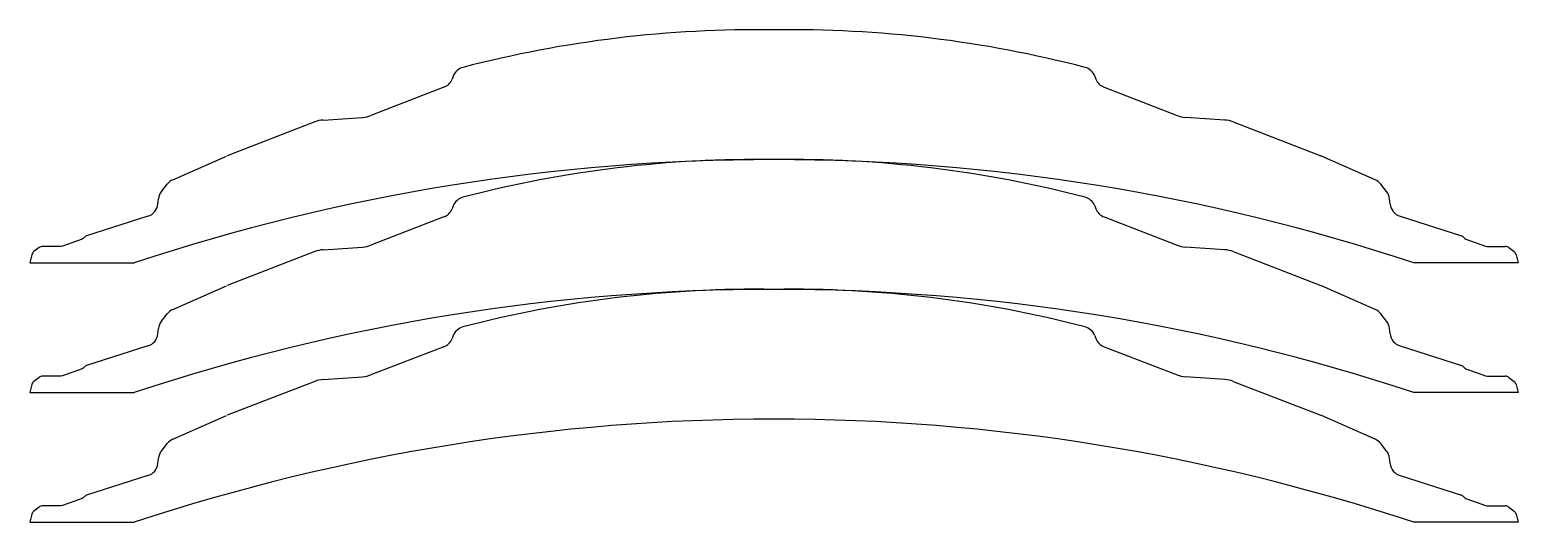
# Model space of a CAD drawing. Header units: millimetres. Extents: x 0 to 519, y 0 to 172.
import ezdxf

# ---------------------------------------------------------------- set-up
doc = ezdxf.new("R2010")
doc.units = ezdxf.units.MM
for name, color, linetype in [('deel 1', 1, 'Continuous'), ('deel 2', 3, 'Continuous'), ('deel 3', 5, 'Continuous')]:
    doc.layers.add(name, color=color, linetype=linetype)

msp = doc.modelspace()

# ---------------------------------------------------------------- linework, layer by layer
at = {"layer": 'deel 1'}
for p, q in [((147.76, 65.16), (147.36, 64.12)), ((371.62, 65.16), (372.02, 64.12)), ((144.51, 61.27), (119.06, 51.41)), ((374.87, 61.27), (400.32, 51.41)), ((99.45, 49.18), (68.85, 37.32)), ((102.39, 49.83), (116.13, 50.76)), ((416.99, 49.83), (403.26, 50.76)), ((419.93, 49.18), (450.53, 37.32)), ((49.89, 28.98), (68.64, 37.23)), ((469.49, 28.98), (450.74, 37.23)), ((45.92, 24.86), (47.97, 27.48)), ((473.46, 24.86), (471.41, 27.48)), ((44.68, 20.46), (44.9, 22.35)), ((474.7, 20.46), (474.48, 22.35)), ((41.24, 16.26), (19.83, 9.42)), ((478.14, 16.26), (499.55, 9.42)), ((3.29, 5.29), (1.47, 3.89)), ((10.6, 5.7), (4.51, 5.7)), ((10.89, 5.7), (10.6, 5.7)), ((11.4, 5.79), (10.89, 5.7)), ((18.25, 8.24), (11.4, 5.79)), ((18.68, 8.52), (18.25, 8.24)), ((18.87, 8.76), (18.68, 8.52)), ((500.51, 8.76), (500.7, 8.52)), ((500.7, 8.52), (501.13, 8.24)), ((501.13, 8.24), (507.98, 5.79)), ((507.98, 5.79), (508.49, 5.7)), ((508.49, 5.7), (508.78, 5.7)), ((508.78, 5.7), (514.87, 5.7)), ((516.09, 5.29), (517.91, 3.89)), ((0.76, 2.82), (0, 0)), ((0, 0), (36.48, 0)), ((519.38, 0), (482.9, 0)), ((518.62, 2.82), (519.38, 0))]:
    msp.add_line(p, q, dxfattribs=at)
for centre, radius, start, end in [((253.47, -323.28), 404.61, 89.1189, 104.6465), ((265.91, -323.28), 404.61, 75.3535, 90.8811), ((152.42, 63.35), 5, 104.6465, 158.7672), ((366.96, 63.35), 5, 21.2328, 75.3535), ((142.7, 65.93), 5, 291.1765, 338.7672), ((376.68, 65.93), 5, 201.2328, 248.8235), ((103.06, 39.85), 10, 93.8741, 111.1765), ((115.45, 60.74), 10, 273.8741, 291.1765), ((403.93, 60.74), 10, 248.8235, 266.1259), ((416.32, 39.85), 10, 68.8235, 86.1259), ((448.73, 32.66), 5, 66.2242, 68.8235), ((259.69, -673.96), 709.96, 90, 108.32417), ((259.69, -673.96), 709.96, 71.67583, 90), ((51.91, 24.4), 5, 113.7758, 142.0257), ((467.47, 24.4), 5, 37.9743, 66.2242), ((49.87, 21.78), 5, 142.0257, 173.5446), ((469.51, 21.78), 5, 6.4554, 37.9743), ((39.72, 21.02), 5, 287.7258, 353.5446), ((479.66, 21.02), 5, 186.4554, 252.2742), ((4.51, 3.7), 2, 90, 127.5057), ((20.44, 7.51), 2, 107.7258, 141.4812), ((498.94, 7.51), 2, 38.5188, 72.2742), ((514.87, 3.7), 2, 52.4943, 90), ((2.69, 2.3), 2, 127.5057, 165), ((516.69, 2.3), 2, 15, 52.4943)]:
    msp.add_arc(centre, radius, start, end, dxfattribs=at)
at = {"layer": 'deel 2'}
for p, q in [((147.76, 110.44), (147.36, 109.41)), ((371.62, 110.44), (372.02, 109.41)), ((144.51, 106.56), (119.06, 96.7)), ((374.87, 106.56), (400.32, 96.7)), ((99.45, 94.46), (68.85, 82.61)), ((102.39, 95.12), (116.13, 96.05)), ((416.99, 95.12), (403.26, 96.05)), ((419.93, 94.46), (450.53, 82.61)), ((49.89, 74.26), (68.64, 82.52)), ((469.49, 74.26), (450.74, 82.52)), ((45.92, 70.14), (47.97, 72.76)), ((473.46, 70.14), (471.41, 72.76)), ((44.68, 65.74), (44.9, 67.63)), ((474.7, 65.74), (474.48, 67.63)), ((41.24, 61.54), (19.83, 54.7)), ((478.14, 61.54), (499.55, 54.7)), ((18.25, 53.52), (11.4, 51.07)), ((18.68, 53.8), (18.25, 53.52)), ((18.87, 54.04), (18.68, 53.8)), ((500.51, 54.04), (500.7, 53.8)), ((500.7, 53.8), (501.13, 53.52)), ((501.13, 53.52), (507.98, 51.07)), ((0.76, 48.11), (0, 45.29)), ((3.29, 50.57), (1.47, 49.17)), ((10.6, 50.99), (4.51, 50.99)), ((10.89, 50.99), (10.6, 50.99)), ((11.4, 51.07), (10.89, 50.99)), ((507.98, 51.07), (508.49, 50.99)), ((508.49, 50.99), (508.78, 50.99)), ((508.78, 50.99), (514.87, 50.99)), ((516.09, 50.57), (517.91, 49.17)), ((518.62, 48.11), (519.38, 45.29)), ((0, 45.29), (36.48, 45.29)), ((519.38, 45.29), (482.9, 45.29))]:
    msp.add_line(p, q, dxfattribs=at)
for centre, radius, start, end in [((253.47, -277.99), 404.61, 89.1189, 104.6465), ((265.91, -277.99), 404.61, 75.3535, 90.8811), ((142.7, 111.22), 5, 291.1765, 338.7672), ((152.42, 108.63), 5, 104.6465, 158.7672), ((366.96, 108.63), 5, 21.2328, 75.3535), ((376.68, 111.22), 5, 201.2328, 248.8235), ((103.06, 85.14), 10, 93.8741, 111.1765), ((115.45, 106.02), 10, 273.8741, 291.1765), ((403.93, 106.02), 10, 248.8235, 266.1259), ((416.32, 85.14), 10, 68.8235, 86.1259), ((259.69, -628.67), 709.96, 90, 108.32417), ((259.69, -628.67), 709.96, 71.67583, 90), ((448.73, 77.94), 5, 66.2242, 68.8235), ((51.91, 69.69), 5, 113.7758, 142.0257), ((467.47, 69.69), 5, 37.9743, 66.2242), ((49.87, 67.07), 5, 142.0257, 173.5446), ((469.51, 67.07), 5, 6.4554, 37.9743), ((39.72, 66.31), 5, 287.7258, 353.5446), ((479.66, 66.31), 5, 186.4554, 252.2742), ((20.44, 52.8), 2, 107.7258, 141.4812), ((498.94, 52.8), 2, 38.5188, 72.2742), ((2.69, 47.59), 2, 127.5057, 165), ((4.51, 48.99), 2, 90, 127.5057), ((514.87, 48.99), 2, 52.4943, 90), ((516.69, 47.59), 2, 15, 52.4943)]:
    msp.add_arc(centre, radius, start, end, dxfattribs=at)
at = {"layer": 'deel 3'}
for p, q in [((144.51, 151.84), (119.06, 141.98)), ((147.76, 155.73), (147.36, 154.69)), ((371.62, 155.73), (372.02, 154.69)), ((374.87, 151.84), (400.32, 141.98)), ((102.39, 140.4), (116.13, 141.33)), ((416.99, 140.4), (403.26, 141.33)), ((99.45, 139.75), (68.85, 127.89)), ((419.93, 139.75), (450.53, 127.89)), ((49.89, 119.55), (68.64, 127.81)), ((469.49, 119.55), (450.74, 127.81)), ((45.92, 115.43), (47.97, 118.05)), ((473.46, 115.43), (471.41, 118.05)), ((44.68, 111.03), (44.9, 112.92)), ((474.7, 111.03), (474.48, 112.92)), ((41.24, 106.83), (19.83, 99.99)), ((478.14, 106.83), (499.55, 99.99)), ((18.25, 98.81), (11.4, 96.36)), ((18.68, 99.09), (18.25, 98.81)), ((18.87, 99.33), (18.68, 99.09)), ((500.51, 99.33), (500.7, 99.09)), ((500.7, 99.09), (501.13, 98.81)), ((501.13, 98.81), (507.98, 96.36)), ((3.29, 95.86), (1.47, 94.46)), ((10.6, 96.27), (4.51, 96.27)), ((10.89, 96.27), (10.6, 96.27)), ((11.4, 96.36), (10.89, 96.27)), ((507.98, 96.36), (508.49, 96.27)), ((508.49, 96.27), (508.78, 96.27)), ((508.78, 96.27), (514.87, 96.27)), ((516.09, 95.86), (517.91, 94.46)), ((0.76, 93.39), (0, 90.57)), ((0, 90.57), (36.48, 90.57)), ((519.38, 90.57), (482.9, 90.57)), ((518.62, 93.39), (519.38, 90.57))]:
    msp.add_line(p, q, dxfattribs=at)
for centre, radius, start, end in [((253.47, -232.71), 404.61, 89.1189, 104.6465), ((265.91, -232.71), 404.61, 75.3535, 90.8811), ((152.42, 153.92), 5, 104.6465, 158.7672), ((366.96, 153.92), 5, 21.2328, 75.3535), ((142.7, 156.5), 5, 291.1765, 338.7672), ((376.68, 156.5), 5, 201.2328, 248.8235), ((103.06, 130.42), 10, 93.8741, 111.1765), ((115.45, 151.31), 10, 273.8741, 291.1765), ((403.93, 151.31), 10, 248.8235, 266.1259), ((416.32, 130.42), 10, 68.8235, 86.1259), ((259.69, -583.39), 709.96, 90, 108.32417), ((259.69, -583.39), 709.96, 71.67583, 90), ((448.73, 123.23), 5, 66.2242, 68.8235), ((51.91, 114.97), 5, 113.7758, 142.0257), ((467.47, 114.97), 5, 37.9743, 66.2242), ((49.87, 112.35), 5, 142.0257, 173.5446), ((469.51, 112.35), 5, 6.4554, 37.9743), ((39.72, 111.59), 5, 287.7258, 353.5446), ((479.66, 111.59), 5, 186.4554, 252.2742), ((20.44, 98.08), 2, 107.7258, 141.4812), ((498.94, 98.08), 2, 38.5188, 72.2742), ((2.69, 92.87), 2, 127.5057, 165), ((4.51, 94.27), 2, 90, 127.5057), ((514.87, 94.27), 2, 52.4943, 90), ((516.69, 92.87), 2, 15, 52.4943)]:
    msp.add_arc(centre, radius, start, end, dxfattribs=at)

doc.saveas('drawing.dxf')
